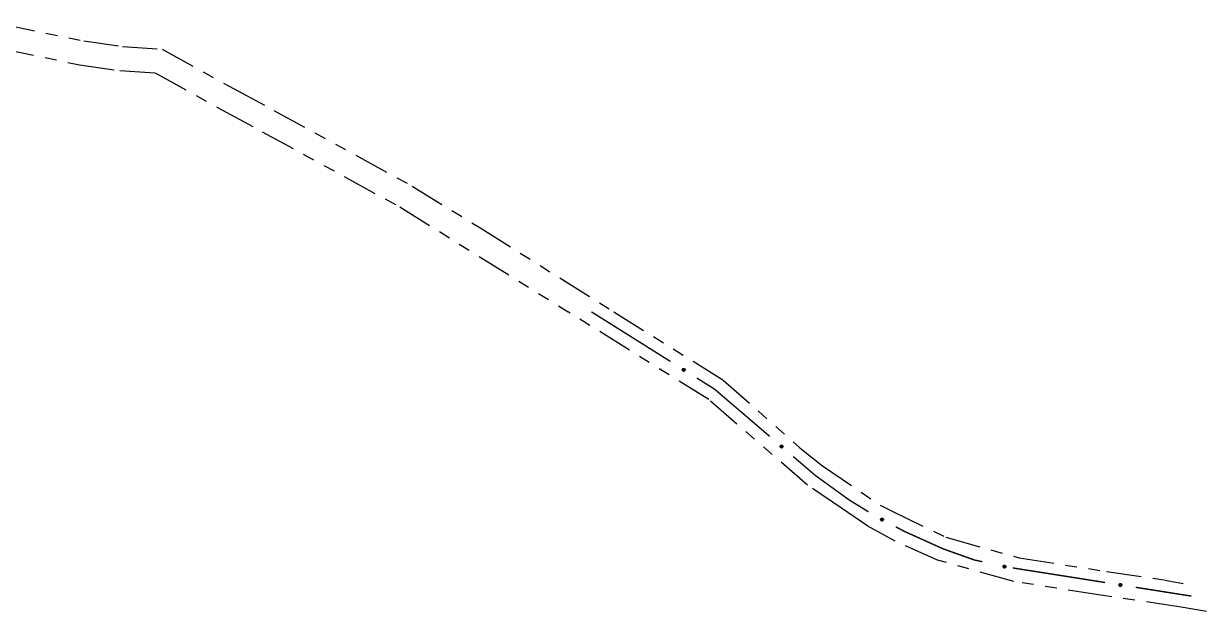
# Model space of a CAD drawing. Extents: x 211453 to 215163, y 4877397 to 4881305.
# Drawn here: x 213538.5 to 213690.4, y 4879020.7 to 4879096.2 of the extents above; entities that cross this region are included whole.
import ezdxf

# ---------------------------------------------------------------- set-up
doc = ezdxf.new("R2010")
doc.units = 0
doc.header["$LTSCALE"] = 1.5
doc.header["$MEASUREMENT"] = 0
doc.linetypes.add('TRACO_25', pattern=[8, 3, -1, 1, -1, 1, -1])
doc.layers.add('SV-EIXO-RUA-N-PAV', color=6, linetype='CONTINUOUS')
doc.layers.add('SV-RUA-NAO-PAV', color=7, linetype='CONTINUOUS')

msp = doc.modelspace()

# ---------------------------------------------------------------- linework, layer by layer
at = {"layer": 'SV-EIXO-RUA-N-PAV', "const_width": 0.18}
for points in [[(213611.37545, 4879059.159198), (213621.538171, 4879052.778047)], [(213624.925745, 4879050.650996), (213626.619532, 4879049.587471)], [(213626.619532, 4879049.587471), (213627.188011, 4879049.230524)], [(213627.188011, 4879049.230524), (213634.27578, 4879043.165125)], [(213637.314889, 4879040.564391), (213639.59422, 4879038.61384)], [(213639.59422, 4879038.61384), (213640.164225, 4879038.126055)], [(213640.164225, 4879038.126055), (213644.417154, 4879035.048277)], [(213644.417154, 4879035.048277), (213644.50822, 4879034.982375)], [(213644.50822, 4879034.982375), (213646.968941, 4879033.471406)], [(213650.473514, 4879031.546163), (213651.356976, 4879031.07766)], [(213651.356976, 4879031.07766), (213651.538632, 4879030.981328)], [(213651.538632, 4879030.981328), (213655.908393, 4879029.008692)], [(213655.908393, 4879029.008692), (213656.539941, 4879028.723594)], [(213656.539941, 4879028.723594), (213659.654359, 4879027.611301)], [(213659.654359, 4879027.611301), (213660.540989, 4879027.294648)], [(213660.540989, 4879027.294648), (213661.57466, 4879027.066632)], [(213665.492875, 4879026.269098), (213677.346031, 4879024.397547)], [(213681.297219, 4879023.774559), (213688.211805, 4879022.684374)], [(213688.211805, 4879022.684374), (213688.452154, 4879022.64648)]]:
    msp.add_lwpolyline(points, dxfattribs=at)
at = {"layer": 'SV-EIXO-RUA-N-PAV'}
for points in [[(213623.168813, 4879051.884152), (213623.216332, 4879051.895725), (213623.25954, 4879051.895954), (213623.295632, 4879051.885773), (213623.325179, 4879051.86846), (213623.353413, 4879051.847343), (213623.377181, 4879051.819773), (213623.396783, 4879051.783329), (213623.408727, 4879051.735742), (213623.406052, 4879051.691465), (213623.397964, 4879051.655547), (213623.381685, 4879051.623697), (213623.360712, 4879051.596613), (213623.331257, 4879051.572871), (213623.294131, 4879051.553367), (213623.24599, 4879051.542515), (213623.203629, 4879051.542581), (213623.168978, 4879051.553346), (213623.137062, 4879051.569914), (213623.108496, 4879051.591818), (213623.08532, 4879051.619016), (213623.06575, 4879051.656431), (213623.055669, 4879051.704089), (213623.055252, 4879051.746339), (213623.065527, 4879051.781132), (213623.082547, 4879051.812187), (213623.103382, 4879051.840762), (213623.130102, 4879051.865808), (213623.168813, 4879051.884152)], [(213635.757742, 4879042.041813), (213635.806445, 4879042.046294), (213635.849219, 4879042.040186), (213635.883428, 4879042.024823), (213635.910118, 4879042.003365), (213635.93495, 4879041.978337), (213635.954419, 4879041.94758), (213635.968466, 4879041.908657), (213635.973304, 4879041.859833), (213635.964167, 4879041.816426), (213635.9509, 4879041.782082), (213635.930127, 4879041.752963), (213635.90541, 4879041.729247), (213635.872792, 4879041.71008), (213635.833208, 4879041.69623), (213635.783996, 4879041.692554), (213635.742103, 4879041.698829), (213635.709404, 4879041.714558), (213635.680262, 4879041.735627), (213635.655216, 4879041.761482), (213635.636279, 4879041.791784), (213635.622406, 4879041.831664), (213635.619421, 4879041.880285), (213635.625203, 4879041.92214), (213635.640468, 4879041.95505), (213635.661857, 4879041.983274), (213635.686657, 4879042.008486), (213635.71676, 4879042.029344), (213635.757742, 4879042.041813)], [(213648.631227, 4879032.647735), (213648.677774, 4879032.662746), (213648.720849, 4879032.66613), (213648.757588, 4879032.658611), (213648.788321, 4879032.643502), (213648.818021, 4879032.624503), (213648.843739, 4879032.598742), (213648.86595, 4879032.563828), (213648.881337, 4879032.51724), (213648.881903, 4879032.472886), (213648.876459, 4879032.436473), (213648.862549, 4879032.403519), (213648.843609, 4879032.374976), (213648.815967, 4879032.349147), (213648.780364, 4879032.326984), (213648.733144, 4879032.312646), (213648.690891, 4879032.309618), (213648.655547, 4879032.317823), (213648.622506, 4879032.332017), (213648.592417, 4879032.351777), (213648.567317, 4879032.37721), (213648.545067, 4879032.413096), (213648.531533, 4879032.45989), (213648.528032, 4879032.501997), (213648.535739, 4879032.537448), (213648.550445, 4879032.569662), (213648.569139, 4879032.599683), (213648.593958, 4879032.626614), (213648.631227, 4879032.647735)], [(213664.302966, 4879026.568423), (213664.342109, 4879026.597747), (213664.381746, 4879026.614946), (213664.418935, 4879026.619775), (213664.452909, 4879026.615473), (213664.487172, 4879026.607158), (213664.519866, 4879026.591153), (213664.552218, 4879026.565352), (213664.581909, 4879026.526293), (213664.596859, 4879026.48453), (213664.603544, 4879026.448325), (213664.601098, 4879026.412639), (213664.592463, 4879026.379491), (213664.574715, 4879026.34608), (213664.548247, 4879026.31355), (213664.50825, 4879026.284644), (213664.469275, 4879026.26805), (213664.433182, 4879026.264323), (213664.397322, 4879026.267009), (213664.362444, 4879026.275917), (213664.330442, 4879026.291813), (213664.297737, 4879026.318521), (213664.26973, 4879026.358376), (213664.252736, 4879026.39706), (213664.248503, 4879026.433091), (213664.251942, 4879026.468336), (213664.259865, 4879026.502802), (213664.274585, 4879026.536337), (213664.302966, 4879026.568423)], [(213679.19684, 4879024.217155), (213679.235975, 4879024.246488), (213679.275609, 4879024.263695), (213679.312796, 4879024.268533), (213679.346772, 4879024.264239), (213679.381036, 4879024.255931), (213679.413734, 4879024.239933), (213679.446091, 4879024.214139), (213679.475792, 4879024.175087), (213679.490751, 4879024.133328), (213679.497444, 4879024.097124), (213679.495006, 4879024.061438), (213679.486378, 4879024.028287), (213679.468638, 4879023.994872), (213679.442178, 4879023.962336), (213679.402186, 4879023.933422), (213679.363215, 4879023.916819), (213679.327123, 4879023.913084), (213679.291263, 4879023.915762), (213679.256383, 4879023.924662), (213679.224377, 4879023.940551), (213679.191666, 4879023.967251), (213679.163651, 4879024.007101), (213679.146647, 4879024.045781), (213679.142407, 4879024.081811), (213679.145838, 4879024.117056), (213679.153752, 4879024.151524), (213679.168465, 4879024.185062), (213679.19684, 4879024.217155)]]:
    msp.add_lwpolyline(points, close=True, dxfattribs=at)
for points in [[(213623.055252, 4879051.746339), (213623.360712, 4879051.596613)], [(213623.055669, 4879051.704089), (213623.331257, 4879051.572871)], [(213623.056766, 4879051.723211), (213623.341421, 4879051.586369)], [(213623.06292, 4879051.761239), (213623.368376, 4879051.611335)], [(213623.064775, 4879051.679514), (213623.309844, 4879051.564305)], [(213623.065527, 4879051.781132), (213623.381685, 4879051.623697)], [(213623.06575, 4879051.656431), (213623.294131, 4879051.553367)], [(213623.076008, 4879051.794913), (213623.386946, 4879051.638344)], [(213623.081464, 4879051.63681), (213623.263243, 4879051.551673)], [(213623.082547, 4879051.812187), (213623.397964, 4879051.655547)], [(213623.08532, 4879051.619016), (213623.24599, 4879051.542515)], [(213623.096754, 4879051.825388), (213623.398743, 4879051.677661)], [(213623.100921, 4879051.603647), (213623.219116, 4879051.545546)], [(213623.103382, 4879051.840762), (213623.406052, 4879051.691465)], [(213623.108496, 4879051.591818), (213623.203629, 4879051.542581)], [(213623.120673, 4879051.85065), (213623.403742, 4879051.716414)], [(213623.130102, 4879051.865808), (213623.408727, 4879051.735742)], [(213623.149213, 4879051.87301), (213623.39877, 4879051.759817)], [(213623.168813, 4879051.884152), (213623.396783, 4879051.783329)], [(213623.194953, 4879051.889404), (213623.380495, 4879051.805127)], [(213623.216332, 4879051.895725), (213623.377181, 4879051.819773)], [(213623.240962, 4879051.895961), (213623.357275, 4879051.83743)], [(213623.25954, 4879051.895954), (213623.353413, 4879051.847343)], [(213635.619421, 4879041.880285), (213635.872792, 4879041.71008)], [(213635.622406, 4879041.831664), (213635.833208, 4879041.69623)], [(213635.62331, 4879041.89904), (213635.884825, 4879041.721941)], [(213635.624825, 4879041.85464), (213635.850354, 4879041.704745)], [(213635.625203, 4879041.92214), (213635.90541, 4879041.729247)], [(213635.634973, 4879041.935754), (213635.915149, 4879041.742686)], [(213635.635073, 4879041.809952), (213635.802406, 4879041.699083)], [(213635.636279, 4879041.791784), (213635.783996, 4879041.692554)], [(213635.640468, 4879041.95505), (213635.930127, 4879041.752963)], [(213635.649458, 4879041.774294), (213635.757856, 4879041.699491)], [(213635.652856, 4879041.967145), (213635.937479, 4879041.766681)], [(213635.655216, 4879041.761482), (213635.742103, 4879041.698829)], [(213635.661857, 4879041.983274), (213635.9509, 4879041.782082)], [(213635.677847, 4879041.99425), (213635.954913, 4879041.803843)], [(213635.686657, 4879042.008486), (213635.964167, 4879041.816426)], [(213635.70521, 4879042.015732), (213635.965539, 4879041.841445)], [(213635.71676, 4879042.029344), (213635.973304, 4879041.859833)], [(213635.73672, 4879042.033666), (213635.966984, 4879041.885107)], [(213635.757742, 4879042.041813), (213635.968466, 4879041.908657)], [(213635.78437, 4879042.043176), (213635.95555, 4879041.932607)], [(213635.806445, 4879042.046294), (213635.954419, 4879041.94758)], [(213635.830843, 4879042.042917), (213635.937318, 4879041.967965)], [(213635.849219, 4879042.040186), (213635.93495, 4879041.978337)], [(213648.528032, 4879032.501997), (213648.843609, 4879032.374976)], [(213648.531231, 4879032.479042), (213648.825118, 4879032.36335)], [(213648.531533, 4879032.45989), (213648.815967, 4879032.349147)], [(213648.534592, 4879032.517417), (213648.850178, 4879032.390218)], [(213648.535739, 4879032.537448), (213648.862549, 4879032.403519)], [(213648.542409, 4879032.436046), (213648.795236, 4879032.339039)], [(213648.545067, 4879032.413096), (213648.780364, 4879032.326984)], [(213648.545185, 4879032.551957), (213648.866726, 4879032.418511)], [(213648.550445, 4879032.569662), (213648.876459, 4879032.436473)], [(213648.562172, 4879032.394675), (213648.749683, 4879032.323039)], [(213648.563651, 4879032.583866), (213648.875621, 4879032.458585)], [(213648.567317, 4879032.37721), (213648.733144, 4879032.312646)], [(213648.569139, 4879032.599683), (213648.881903, 4879032.472886)], [(213648.583999, 4879032.363022), (213648.70612, 4879032.313705)], [(213648.585661, 4879032.610807), (213648.877777, 4879032.4976)], [(213648.592417, 4879032.351777), (213648.690891, 4879032.309618)], [(213648.593958, 4879032.626614), (213648.881337, 4879032.51724)], [(213648.612493, 4879032.635191), (213648.869649, 4879032.540523)], [(213648.631227, 4879032.647735), (213648.86595, 4879032.563828)], [(213648.656914, 4879032.654881), (213648.848114, 4879032.584378)], [(213648.677774, 4879032.662746), (213648.843739, 4879032.598742)], [(213648.702321, 4879032.664781), (213648.822597, 4879032.614899)], [(213648.720849, 4879032.66613), (213648.818021, 4879032.624503)], [(213664.248503, 4879026.433091), (213664.601098, 4879026.412639)], [(213664.251942, 4879026.468336), (213664.603544, 4879026.448325)], [(213664.252722, 4879026.449882), (213664.600177, 4879026.428175)], [(213664.252736, 4879026.39706), (213664.592463, 4879026.379491)], [(213664.253928, 4879026.413775), (213664.593721, 4879026.39604)], [(213664.259815, 4879026.486061), (213664.595566, 4879026.468965)], [(213664.259865, 4879026.502802), (213664.596859, 4879026.48453)], [(213664.26322, 4879026.37639), (213664.578753, 4879026.362486)], [(213664.26973, 4879026.358376), (213664.574715, 4879026.34608)], [(213664.271875, 4879026.518692), (213664.584925, 4879026.506562)], [(213664.274585, 4879026.536337), (213664.581909, 4879026.526293)], [(213664.287765, 4879026.339361), (213664.558394, 4879026.329784)], [(213664.289326, 4879026.550473), (213664.563289, 4879026.544514)], [(213664.297737, 4879026.318521), (213664.548247, 4879026.31355)], [(213664.302966, 4879026.568423), (213664.552218, 4879026.565352)], [(213664.3199, 4879026.306658), (213664.520513, 4879026.299848)], [(213664.324937, 4879026.58353), (213664.528671, 4879026.57899)], [(213664.330442, 4879026.291813), (213664.50825, 4879026.284644)], [(213664.342109, 4879026.597747), (213664.519866, 4879026.591153)], [(213664.350829, 4879026.283816), (213664.482348, 4879026.276864)], [(213664.362444, 4879026.275917), (213664.469275, 4879026.26805)], [(213664.364662, 4879026.607649), (213664.494621, 4879026.599562)], [(213664.381746, 4879026.614946), (213664.487172, 4879026.607158)], [(213679.153752, 4879024.151524), (213679.490751, 4879024.133328)], [(213679.165759, 4879024.167417), (213679.478812, 4879024.155357)], [(213679.168465, 4879024.185062), (213679.475792, 4879024.175087)], [(213679.183203, 4879024.199201), (213679.457167, 4879024.193304)], [(213679.19684, 4879024.217155), (213679.446091, 4879024.214139)], [(213679.218806, 4879024.232266), (213679.422542, 4879024.227772)], [(213679.235975, 4879024.246488), (213679.413734, 4879024.239933)], [(213679.258526, 4879024.256394), (213679.388487, 4879024.248336)], [(213679.275609, 4879024.263695), (213679.381036, 4879024.255931)], [(213679.142407, 4879024.081811), (213679.495006, 4879024.061438)], [(213679.145838, 4879024.117056), (213679.497444, 4879024.097124)], [(213679.146621, 4879024.098603), (213679.494081, 4879024.076974)], [(213679.146647, 4879024.045781), (213679.486378, 4879024.028287)], [(213679.147835, 4879024.062495), (213679.487633, 4879024.044837)], [(213679.153707, 4879024.134783), (213679.489461, 4879024.117762)], [(213679.157137, 4879024.025113), (213679.472673, 4879024.01128)], [(213679.163651, 4879024.007101), (213679.468638, 4879023.994872)], [(213679.18169, 4879023.988089), (213679.452321, 4879023.978573)], [(213679.191666, 4879023.967251), (213679.442178, 4879023.962336)], [(213679.213832, 4879023.955394), (213679.414446, 4879023.948629)], [(213679.224377, 4879023.940551), (213679.402186, 4879023.933422)], [(213679.244766, 4879023.932559), (213679.376287, 4879023.925636)], [(213679.256383, 4879023.924662), (213679.363215, 4879023.916819)]]:
    msp.add_lwpolyline(points, dxfattribs=at)
at = {"layer": 'SV-RUA-NAO-PAV', "linetype": 'TRACO_25'}
for points in [[(213535.437896, 4879096.164146, 16.277481), (213546.164445, 4879093.955684, 16.297853), (213551.133108, 4879093.226402, 15.788538), (213556.241413, 4879092.888596, 15.584812), (213565.416895, 4879087.819188, 15.951519), (213570.591471, 4879085.021867, 15.992264), (213588.337141, 4879075.314153, 15.910773), (213597.159801, 4879069.896786, 15.910773), (213614.262894, 4879059.148822, 15.116241)], [(213366.432949, 4879059.158713, 16.460835), (213377.047397, 4879061.493374, 16.460835), (213383.006349, 4879063.353277, 16.481207), (213389.205356, 4879064.93315, 16.521952), (213405.063229, 4879067.472711, 16.521952), (213407.933001, 4879068.147578, 16.521952), (213424.320642, 4879070.572179, 16.583071), (213428.120317, 4879070.512023, 16.623816), (213432.58014, 4879069.691784, 16.623816), (213439.040009, 4879068.051403, 16.623816), (213451.958411, 4879069.631009, 16.66456), (213479.374204, 4879075.950395, 16.358971), (213488.732674, 4879078.450212, 16.379345), (213497.270865, 4879082.230158, 16.175617), (213516.547463, 4879088.289848, 16.175617), (213529.565202, 4879092.249629, 16.257109), (213535.324474, 4879093.009458, 16.277481), (213545.624129, 4879090.888888, 16.297853), (213550.803871, 4879090.128624, 15.788538), (213555.343545, 4879089.828421, 15.584812), (213563.924075, 4879085.087722, 15.951519), (213569.104378, 4879082.287305, 15.992264), (213586.765442, 4879072.625873, 15.910773), (213608.379391, 4879059.149057, 15.116241)], [(213690.363386, 4879020.691849, 14.240219), (213687.110532, 4879021.218003, 14.525435), (213677.071019, 4879022.738517, 14.708789), (213665.651558, 4879024.519105, 14.810652), (213655.811686, 4879027.279705, 15.055123), (213650.392178, 4879029.704538, 15.055123), (213646.891296, 4879031.620387, 15.218104), (213643.503552, 4879033.931491, 15.218104), (213639.150542, 4879036.901094, 15.218104), (213626.448668, 4879047.882428, 15.116241), (213608.379391, 4879059.149057, 15.116241)], [(213614.262894, 4879059.148822, 15.116241), (213628.301187, 4879050.395609, 15.116241), (213638.148581, 4879041.703263, 15.218104), (213641.051719, 4879039.372208, 15.218104), (213648.457693, 4879034.319887, 15.218104), (213649.917155, 4879033.609709, 15.055123), (213656.921996, 4879030.201137, 15.055123), (213666.314089, 4879027.566163, 14.810652), (213677.543863, 4879025.815151, 14.708789), (213685.019546, 4879024.716009, 14.525435), (213687.366867, 4879024.251631, 14.240219)]]:
    msp.add_polyline3d(points, dxfattribs=at)

doc.saveas('drawing.dxf')
